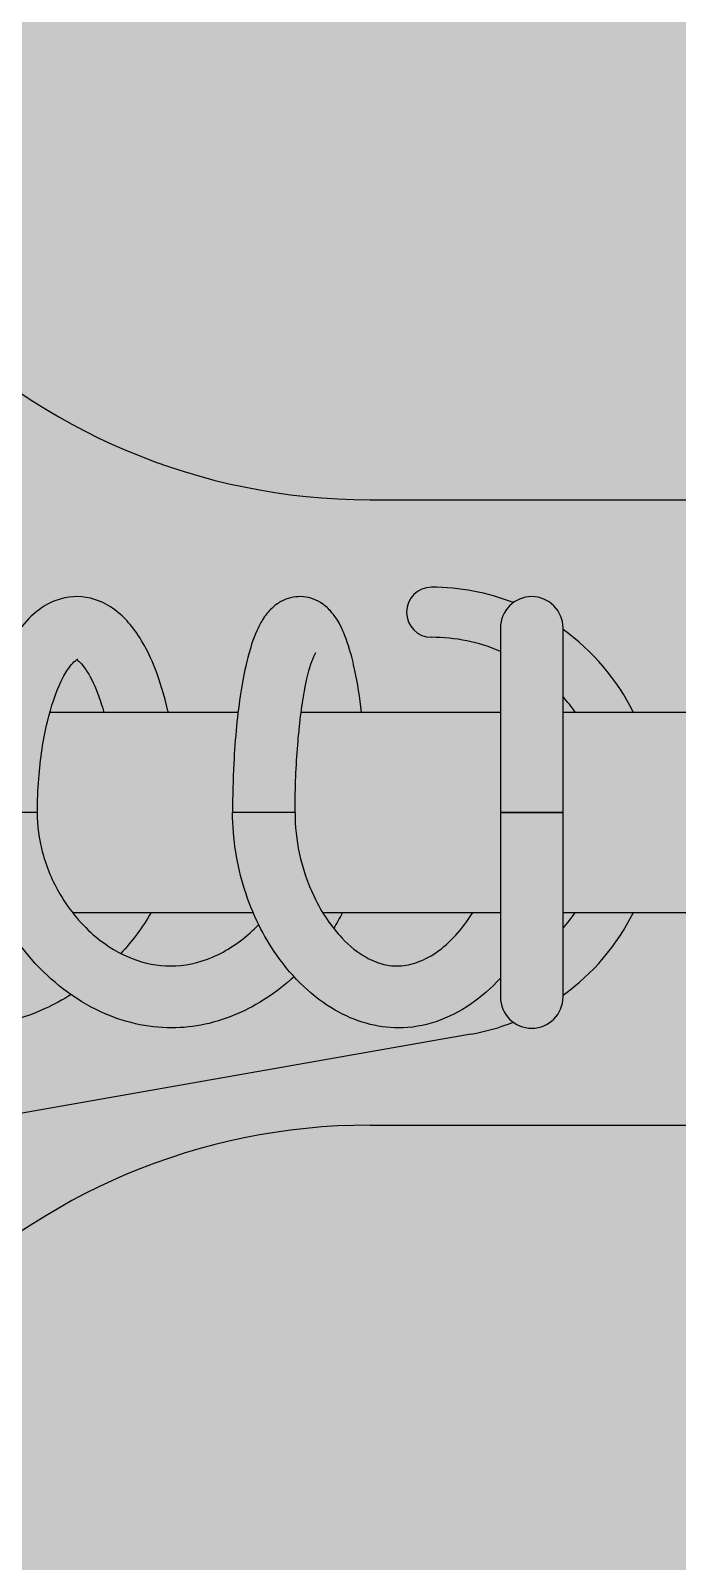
# Model space of a CAD drawing. Header units: metres. Extents: x -331 to 2982, y 362 to 2539.
# Drawn here: x 790.4879 to 790.5396, y 983.6524 to 983.7748 of the extents above; entities that cross this region are included whole.
import ezdxf

# ---------------------------------------------------------------- set-up
doc = ezdxf.new("R2010")
doc.units = ezdxf.units.M
doc.layers.add('_salas', color=251, linetype='Continuous', plot=False)
doc.layers.add('Mob', color=251, linetype='Continuous')
doc.layers.add('Pis', color=251, linetype='Continuous')

# ---------------------------------------------------------------- blocks, each defined once
blk = doc.blocks.new('XR_BL2_AND_MON-REV15$0$A$C33FF3198')
at = {"layer": 'Mob'}
for p, q in [((0.3072761260218613, 0.1919510541415974), (0.2749999999996362, 0.3750918010623963)), ((0.3072761260218613, 0.1919510541415974), (0.2749999999996362, 0.3750918010623963)), ((0.3249999999998181, 0.2265912748985528), (0.3249999999998181, 0.2299233690205682)), ((0.3249999999998181, 0.2265912748985528), (0.3249999999998181, 0.2299233690205682)), ((0.3329999999996289, 0.2105616454796717), (0.3329999999996289, 0.2256046620437218)), ((0.3329999999996289, 0.2105616454796717), (0.3329999999996289, 0.2256046620437218)), ((0.3169999999990978, 0.2237992256118986), (0.3169999999990978, 0.2093541342087946)), ((0.3169999999990978, 0.2237992256118986), (0.3169999999990978, 0.2093541342087946)), ((0.3249999999998181, 0.2088591173820049), (0.3249999999998181, 0.2110029638929944)), ((0.3249999999998181, 0.2088591173820049), (0.3249999999998181, 0.2110029638929944)), ((0.3249999999998181, 0.2060029294075747), (0.3249999999998181, 0.2088591173810954)), ((0.3249999999998181, 0.2060029294075747), (0.3249999999998181, 0.2088591173810954)), ((0.3329999999996289, 0.1895917662600795), (0.3329999999996289, 0.2055219904646464)), ((0.3329999999996289, 0.1895917662600795), (0.3329999999996289, 0.2055219904646464)), ((0.3169999999990978, 0.2038025181059737), (0.3169999999990978, 0.1895917662600795)), ((0.3169999999990978, 0.2038025181059737), (0.3169999999990978, 0.1895917662600795)), ((0.3000000000001819, 0.2000086983285172), (0.3000000000001819, -0.1999913016702095)), ((0.3500000000003638, 0.2000086983285172), (0.3500000000003638, -0.1999913016702095)), ((0.3249999999998181, 0.1895917662600795), (0.3102499999995416, 0.1895917662600795)), ((0.3249999999998181, 0.1895917662600795), (0.3102499999995416, 0.1895917662600795)), ((0.3249999999998181, 0.1845917662599703), (0.3249999999998181, 0.1895917662600795)), ((0.3249999999998181, 0.1895917662600795), (0.3249999999998181, 0.1845917662599703)), ((0.3397499999991851, 0.1895917662600795), (0.3249999999998181, 0.1895917662600795)), ((0.3249999999998181, 0.1845917662599703), (0.3249999999998181, 0.1895917662600795)), ((0.3249999999998181, 0.1895917662600795), (0.3249999999998181, 0.1845917662599703)), ((0.3397499999991851, 0.1895917662600795), (0.3249999999998181, 0.1895917662600795)), ((0.3102499999995416, 0.1845917662599703), (0.3249999999998181, 0.1845917662599703)), ((0.3102499999995416, 0.1845917662599703), (0.3249999999998181, 0.1845917662599703)), ((0.3169999999990978, 0.1845917662599703), (0.3169999999990978, 0.09209180106294923)), ((0.3169999999990978, 0.1845917662599703), (0.3169999999990978, 0.09209180106294923)), ((0.3249999999998181, 0.1845917662599703), (0.3397499999991851, 0.1845917662599703)), ((0.3249999999998181, 0.1845917662599703), (0.3397499999991851, 0.1845917662599703)), ((0.3329999999996289, 0.09209180106294923), (0.3329999999996289, 0.1845917662599703)), ((0.3329999999996289, 0.09209180106294923), (0.3329999999996289, 0.1845917662599703))]:
    blk.add_line(p, q, dxfattribs=at)
for centre, radius, start, end in [((0.25, 0.2000086983287162), 0.05, 0, 90), ((0.4000000000014552, 0.2000086983289719), 0.05, 90, 180), ((0.3409999999994398, 0.1950918010634695), 0.002, 0, 180), ((0.3409999999994398, 0.1950918010634695), 0.002, 0, 180), ((0.3249999999998181, 0.1950918010634695), 0.01400000000000002, 336.8674487165051, 0), ((0.3249999999998181, 0.1950918010634695), 0.01400000000000005, 336.8674487165051, 0), ((0.3249999999998181, 0.1950918010634695), 0.01800000000000004, 338.7241066642775, 0), ((0.3249999999998181, 0.1950918010634695), 0.01800000000000007, 338.7241066642775, 0), ((0.3249999999998181, 0.1950918010634695), 0.01800000000000004, 190.0487443924565, 201.2758933357224), ((0.3249999999998181, 0.1950918010634695), 0.01800000000000005, 190.0487443924565, 201.2758933357224), ((0.3102499999995416, 0.1870917662609344), 0.0025, 90, 270), ((0.3102499999995416, 0.1870917662609344), 0.0025, 90, 270), ((0.3397500000000946, 0.1870917662609344), 0.0025, 270, 90), ((0.3397500000000946, 0.1870917662609344), 0.0025, 270, 90), ((0.3249999999998181, 0.1950918010634695), 0.01800000000000004, 215.6854711021352, 243.6122000387034), ((0.3249999999998181, 0.1950918010634695), 0.01800000000000007, 215.6854711021352, 243.6122000387034), ((0.3249999999998181, 0.1950918010634695), 0.01400000000000002, 228.5905932271782, 235.1500954209545), ((0.3249999999998181, 0.1950918010634695), 0.01400000000000008, 228.5905932271782, 235.1500954209545), ((0.3249999999998181, 0.1950918010634695), 0.01800000000000004, 296.3877999611798, 324.3145288978648), ((0.3249999999998181, 0.1950918010634695), 0.01400000000000002, 304.8499045790313, 311.4094067728217), ((0.3249999999998181, 0.1950918010634695), 0.01799999999999999, 296.3877999611798, 324.3145288978648), ((0.3249999999998181, 0.1950918010634695), 0.01399999999999996, 304.8499045790313, 311.4094067728217)]:
    blk.add_arc(centre, radius, start, end, dxfattribs=at)
for points, knots in [([(0.3104313040003035, 0.2239048413944573), (0.3100134147061908, 0.2245789766935076), (0.3096405478900124, 0.2252756212870253), (0.3083234094519867, 0.2281696965924738), (0.307774864259045, 0.2305226091107642), (0.307774864259045, 0.2328986911475539), (0.307774864259045, 0.2351069425190389), (0.3082486184448499, 0.2373001821884344), (0.3100833997004884, 0.2416548406013561), (0.3115474665692091, 0.2437963762009048), (0.3149191269294533, 0.247059330867657), (0.3167150092940574, 0.2483085595700203), (0.319695574798061, 0.2496147711313341), (0.3207169358047395, 0.2499522871344624), (0.3228312106366502, 0.2504132737272329), (0.3239107389399578, 0.2505330529907468), (0.3249999999998181, 0.2505330529907468)], [18.27369188394119, 18.27369188394119, 18.27369188394119, 18.27369188394119, 20.83984660051085, 20.83984660051085, 28.68798481507438, 28.68798481507438, 28.68798481507438, 35.98178263342064, 35.98178263342064, 44.12858133781895, 44.12858133781895, 50.81408839598215, 50.81408839598215, 54.07232989671124, 54.07232989671124, 57.34097597891163, 57.34097597891163, 57.34097597891163, 57.34097597891163]), ([(0.3104313040003035, 0.2239048413944573), (0.3100134147061908, 0.2245789766935076), (0.3096405478900124, 0.2252756212870253), (0.3083234094519867, 0.2281696965924738), (0.307774864259045, 0.2305226091107642), (0.307774864259045, 0.2328986911475539), (0.307774864259045, 0.2351069425190389), (0.3082486184448499, 0.2373001821884344), (0.3100833997004884, 0.2416548406013561), (0.3115474665692091, 0.2437963762009048), (0.3149191269294533, 0.247059330867657), (0.3167150092940574, 0.2483085595700203), (0.319695574798061, 0.2496147711313341), (0.3207169358047395, 0.2499522871344624), (0.3228312106366502, 0.2504132737272329), (0.3239107389399578, 0.2505330529907468), (0.3249999999998181, 0.2505330529907468)], [18.27369188394119, 18.27369188394119, 18.27369188394119, 18.27369188394119, 20.83984660051085, 20.83984660051085, 28.68798481507438, 28.68798481507438, 28.68798481507438, 35.98178263342064, 35.98178263342064, 44.12858133781895, 44.12858133781895, 50.81408839598215, 50.81408839598215, 54.07232989671124, 54.07232989671124, 57.34097597891163, 57.34097597891163, 57.34097597891163, 57.34097597891163]), ([(0.3118687844107626, 0.206088722640331), (0.3106036549979763, 0.2074594277415116), (0.3095892042802006, 0.2089982421453414), (0.3081701884093491, 0.2122965801368508), (0.307774864259045, 0.2140707158337563), (0.307774864259045, 0.2158728909048904), (0.307774864259045, 0.217811598484829), (0.308232630081875, 0.2197313745905802), (0.3100139349935489, 0.2235795422835025), (0.3114571263940888, 0.2254797295222914), (0.3148001195968391, 0.2284086960230951), (0.3166158939875459, 0.2295459576521779), (0.31963058348083, 0.2307350594751796), (0.3206645024038153, 0.2310426219569734), (0.3228048299224611, 0.2314626378170459), (0.3238972140534315, 0.2315719408139074), (0.3249999999998181, 0.2315719408139074)], [15.62044470137852, 15.62044470137852, 15.62044470137852, 15.62044470137852, 22.0103414814653, 22.0103414814653, 28.53782178772784, 28.53782178772784, 28.53782178772784, 35.55982300729346, 35.55982300729346, 43.59159222547092, 43.59159222547092, 50.37953031175742, 50.37953031175742, 53.68708339727431, 53.68708339727431, 57.00068421321381, 57.00068421321381, 57.00068421321381, 57.00068421321381]), ([(0.3118687844107626, 0.206088722640331), (0.3106036549979763, 0.2074594277415116), (0.3095892042802006, 0.2089982421453414), (0.3081701884093491, 0.2122965801368508), (0.307774864259045, 0.2140707158337563), (0.307774864259045, 0.2158728909048904), (0.307774864259045, 0.217811598484829), (0.308232630081875, 0.2197313745905802), (0.3100139349935489, 0.2235795422835025), (0.3114571263940888, 0.2254797295222914), (0.3148001195968391, 0.2284086960230951), (0.3166158939875459, 0.2295459576521779), (0.31963058348083, 0.2307350594751796), (0.3206645024038153, 0.2310426219569734), (0.3228048299224611, 0.2314626378170459), (0.3238972140534315, 0.2315719408139074), (0.3249999999998181, 0.2315719408139074)], [15.62044470137852, 15.62044470137852, 15.62044470137852, 15.62044470137852, 22.0103414814653, 22.0103414814653, 28.53782178772784, 28.53782178772784, 28.53782178772784, 35.55982300729346, 35.55982300729346, 43.59159222547092, 43.59159222547092, 50.37953031175742, 50.37953031175742, 53.68708339727431, 53.68708339727431, 57.00068421321381, 57.00068421321381, 57.00068421321381, 57.00068421321381]), ([(0.3329999999959909, 0.2161362722832081), (0.333042266679513, 0.21614574561913), (0.333084453027368, 0.2161552990069566), (0.3343665541688097, 0.2164486374054349), (0.3355193560282714, 0.2167978406210267), (0.3380180631465919, 0.2177944073742282), (0.339155807591851, 0.2184594675232319), (0.3404076638953484, 0.2195080778915752), (0.340761948034924, 0.2198623896234011), (0.3414183200893603, 0.2206885293867771), (0.3417099707621674, 0.2211733628233077), (0.3422562181849571, 0.222572659878594), (0.3423415442794067, 0.2234960102128269), (0.3420479871856514, 0.2248952315363084), (0.3418731918864069, 0.2253563254712816), (0.3413818044400614, 0.2262603078475394), (0.3410570938249293, 0.2266933922324341), (0.3401837051915209, 0.2276159625449026), (0.3395893827628242, 0.228083736000869), (0.3389278633358117, 0.2284994215338401), (0.3377072128296277, 0.2292664538158959), (0.3361224282471085, 0.2299452785132843), (0.3322223581508297, 0.2309903922664915), (0.3301238450094388, 0.2313280684680166), (0.3269434815229033, 0.2315567642831837), (0.3259722954862809, 0.2315914343276262), (0.3250000000052751, 0.2315914585456511)], [68.82384258418202, 68.82384258418202, 68.82384258418202, 68.82384258418202, 68.95267730729738, 68.95267730729738, 72.7468736292019, 72.7468736292019, 77.98298973001646, 77.98298973001646, 80.31841467787866, 80.31841467787866, 82.96653153461801, 82.96653153461801, 87.3068913382707, 87.3068913382707, 89.59844250251638, 89.59844250251638, 92.08109222124585, 92.08109222124585, 95.40188671524393, 95.40188671524393, 95.40188671524393, 101.5294913131814, 101.5294913131814, 107.2634429528003, 107.2634429528003, 109.7417533861118, 109.7417533861118, 109.7417533861118, 109.7417533861118]), ([(0.3329999999959909, 0.2161362722832081), (0.333042266679513, 0.21614574561913), (0.333084453027368, 0.2161552990069566), (0.3343665541688097, 0.2164486374054349), (0.3355193560282714, 0.2167978406210267), (0.3380180631465919, 0.2177944073742282), (0.339155807591851, 0.2184594675232319), (0.3404076638953484, 0.2195080778915752), (0.340761948034924, 0.2198623896234011), (0.3414183200893603, 0.2206885293867771), (0.3417099707621674, 0.2211733628233077), (0.3422562181849571, 0.222572659878594), (0.3423415442794067, 0.2234960102128269), (0.3420479871856514, 0.2248952315363084), (0.3418731918864069, 0.2253563254712816), (0.3413818044400614, 0.2262603078475394), (0.3410570938249293, 0.2266933922324341), (0.3401837051915209, 0.2276159625449026), (0.3395893827628242, 0.228083736000869), (0.3389278633358117, 0.2284994215338401), (0.3377072128296277, 0.2292664538158959), (0.3361224282471085, 0.2299452785132843), (0.3322223581508297, 0.2309903922664915), (0.3301238450094388, 0.2313280684680166), (0.3269434815229033, 0.2315567642831837), (0.3259722954862809, 0.2315914343276262), (0.3250000000052751, 0.2315914585456511)], [68.82384258418202, 68.82384258418202, 68.82384258418202, 68.82384258418202, 68.95267730729738, 68.95267730729738, 72.7468736292019, 72.7468736292019, 77.98298973001646, 77.98298973001646, 80.31841467787866, 80.31841467787866, 82.96653153461801, 82.96653153461801, 87.3068913382707, 87.3068913382707, 89.59844250251638, 89.59844250251638, 92.08109222124585, 92.08109222124585, 95.40188671524393, 95.40188671524393, 95.40188671524393, 101.5294913131814, 101.5294913131814, 107.2634429528003, 107.2634429528003, 109.7417533861118, 109.7417533861118, 109.7417533861118, 109.7417533861118]), ([(0.3249999999998181, 0.22661067469339), (0.3239272040982542, 0.22661067469339), (0.3228717480433261, 0.2264647336447041), (0.3206142111830559, 0.2258764706280516), (0.3194579897162839, 0.2253762180248913), (0.3171407177596848, 0.2240109496611211), (0.3159811234108929, 0.22303929056811), (0.3142827769625001, 0.2210003875630235), (0.3137042286398355, 0.2200241061896548), (0.312923800527642, 0.2180217495511414), (0.3127251357400382, 0.2169940764465963), (0.3127251357400382, 0.2159661817564), (0.3127251357400382, 0.2148437139172046), (0.3129617286558641, 0.2137081537462535), (0.313913372985553, 0.2114780392490019), (0.3146232670796962, 0.2103939977101135), (0.3155543543907697, 0.2094001560567875), (0.315710593015865, 0.2092333871064938), (0.3158719524681146, 0.2090703933341018), (0.3160381037560001, 0.2089114142177522)], [0, 0, 0, 0, 3.218387705089892, 3.218387705089892, 7.220787860615166, 7.220787860615166, 12.27729321251953, 12.27729321251953, 16.43103019426964, 16.43103019426964, 20.61884024777852, 20.61884024777852, 20.61884024777852, 25.19195668644144, 25.19195668644144, 29.75235723701663, 29.75235723701663, 29.75235723701663, 30.51760309866754, 30.51760309866754, 30.51760309866754, 30.51760309866754]), ([(0.3249999999998181, 0.22661067469339), (0.3239272040982542, 0.22661067469339), (0.3228717480433261, 0.2264647336447041), (0.3206142111830559, 0.2258764706280516), (0.3194579897162839, 0.2253762180248913), (0.3171407177596848, 0.2240109496611211), (0.3159811234108929, 0.22303929056811), (0.3142827769625001, 0.2210003875630235), (0.3137042286398355, 0.2200241061896548), (0.312923800527642, 0.2180217495511414), (0.3127251357400382, 0.2169940764465963), (0.3127251357400382, 0.2159661817564), (0.3127251357400382, 0.2148437139172046), (0.3129617286558641, 0.2137081537462535), (0.313913372985553, 0.2114780392490019), (0.3146232670796962, 0.2103939977101135), (0.3155543543907697, 0.2094001560567875), (0.315710593015865, 0.2092333871064938), (0.3158719524681146, 0.2090703933341018), (0.3160381037560001, 0.2089114142177522)], [0, 0, 0, 0, 3.218387705089892, 3.218387705089892, 7.220787860615166, 7.220787860615166, 12.27729321251953, 12.27729321251953, 16.43103019426964, 16.43103019426964, 20.61884024777852, 20.61884024777852, 20.61884024777852, 25.19195668644144, 25.19195668644144, 29.75235723701663, 29.75235723701663, 29.75235723701663, 30.51760309866754, 30.51760309866754, 30.51760309866754, 30.51760309866754]), ([(0.3249999999979991, 0.2265911541331178), (0.3259025184834172, 0.2265911413283419), (0.3268043216230581, 0.2265573224672579), (0.3293190974181925, 0.2263657772714822), (0.3308692995597085, 0.2261289682324303), (0.333504653241107, 0.2254982077552512), (0.3346006212350403, 0.2251188177702232), (0.3358887287158723, 0.2245023526698304), (0.3362600224154448, 0.224283640821838), (0.3367543799740815, 0.2239312777497133), (0.3369142473629836, 0.2237924383694434), (0.3371342561440542, 0.2235673928494606), (0.3371960271942953, 0.223482510767596), (0.3372500648092682, 0.2233946291012643), (0.337257777882769, 0.2233755630646073), (0.3372594375568951, 0.2233711564918366)], [48.86941842772418, 48.86941842772418, 48.86941842772418, 48.86941842772418, 51.6684669364412, 51.6684669364412, 56.82202780025649, 56.82202780025649, 61.58037220476188, 61.58037220476188, 64.11785625736837, 64.11785625736837, 65.9918246692018, 65.9918246692018, 67.76809821346104, 67.76809821346104, 68.97136354318646, 68.97136354318646, 68.97136354318646, 68.97136354318646]), ([(0.3249999999979991, 0.2265911541331178), (0.3259025184834172, 0.2265911413283419), (0.3268043216230581, 0.2265573224672579), (0.3293190974181925, 0.2263657772714822), (0.3308692995597085, 0.2261289682324303), (0.333504653241107, 0.2254982077552512), (0.3346006212350403, 0.2251188177702232), (0.3358887287158723, 0.2245023526698304), (0.3362600224154448, 0.224283640821838), (0.3367543799740815, 0.2239312777497133), (0.3369142473629836, 0.2237924383694434), (0.3371342561440542, 0.2235673928494606), (0.3371960271942953, 0.223482510767596), (0.3372500648092682, 0.2233946291012643), (0.337257777882769, 0.2233755630646073), (0.3372594375568951, 0.2233711564918366)], [48.86941842772418, 48.86941842772418, 48.86941842772418, 48.86941842772418, 51.6684669364412, 51.6684669364412, 56.82202780025649, 56.82202780025649, 61.58037220476188, 61.58037220476188, 64.11785625736837, 64.11785625736837, 65.9918246692018, 65.9918246692018, 67.76809821346104, 67.76809821346104, 68.97136354318646, 68.97136354318646, 68.97136354318646, 68.97136354318646]), ([(0.337217755479287, 0.2234466944324112), (0.3372173817133444, 0.2234461195562716), (0.3372170048314729, 0.2234455412804408), (0.3371763671248118, 0.2233833391979232), (0.3371023840591079, 0.2232881908753797), (0.336847924236281, 0.2230414135306518), (0.3366635215588758, 0.2228902772708778), (0.335967488173992, 0.2224219937620973), (0.3353213679256442, 0.2220901621054026), (0.3340639026264398, 0.2216097677360693), (0.3335512650892269, 0.2214420802061312), (0.3330000000914879, 0.221288754470649)], [74.20607514801274, 74.20607514801274, 74.20607514801274, 74.20607514801274, 74.22252745234807, 74.22252745234807, 75.96540958551586, 75.96540958551586, 77.84564809757589, 77.84564809757589, 81.46460365066315, 81.46460365066315, 83.58715217688739, 83.58715217688739, 83.58715217688739, 83.58715217688739]), ([(0.337217755479287, 0.2234466944324112), (0.3372173817133444, 0.2234461195562716), (0.3372170048314729, 0.2234455412804408), (0.3371763671248118, 0.2233833391979232), (0.3371023840591079, 0.2232881908753797), (0.336847924236281, 0.2230414135306518), (0.3366635215588758, 0.2228902772708778), (0.335967488173992, 0.2224219937620973), (0.3353213679256442, 0.2220901621054026), (0.3340639026264398, 0.2216097677360693), (0.3335512650892269, 0.2214420802061312), (0.3330000000914879, 0.221288754470649)], [74.20607514801274, 74.20607514801274, 74.20607514801274, 74.20607514801274, 74.22252745234807, 74.22252745234807, 75.96540958551586, 75.96540958551586, 77.84564809757589, 77.84564809757589, 81.46460365066315, 81.46460365066315, 83.58715217688739, 83.58715217688739, 83.58715217688739, 83.58715217688739]), ([(0.3117434953219345, 0.1895917661818629), (0.3109548365500814, 0.1903212264574421), (0.3102654440444894, 0.1911086570913056), (0.3096927955666615, 0.191939573661827), (0.3090807877806583, 0.1928276008371057), (0.3085950455715647, 0.19377579232291), (0.3079475451049802, 0.1957243026368332), (0.307774864259045, 0.1967219566391094), (0.307774864259045, 0.1977410495197063), (0.307774864259045, 0.198613551142941), (0.3079015097209776, 0.1994812143853295), (0.3083858964255342, 0.2011865103518602), (0.3087444743050582, 0.2020166953075631), (0.310216845047762, 0.2045747655015902), (0.3117348254472745, 0.20616880811626), (0.3151105871111213, 0.2085297658318694), (0.3168864726430911, 0.2094196161602184), (0.3198159393432434, 0.2103471801261065), (0.3208169641156928, 0.2105863435750024), (0.3228843742617755, 0.2109123404430164), (0.3239371667841624, 0.2109970923534519), (0.3249999999998181, 0.2109970923534519)], [15.81976360936968, 15.81976360936968, 15.81976360936968, 15.81976360936968, 19.83188039078904, 19.83188039078904, 19.83188039078904, 24.11975821333813, 24.11975821333813, 28.25629828374738, 28.25629828374738, 28.25629828374738, 31.79781838810405, 31.79781838810405, 35.3810676522624, 35.3810676522624, 43.41872271076717, 43.41872271076717, 49.97481218516967, 49.97481218516967, 53.16302119009952, 53.16302119009952, 56.35006398641625, 56.35006398641625, 56.35006398641625, 56.35006398641625]), ([(0.3117434953219345, 0.1895917661818629), (0.3109548365500814, 0.1903212264574421), (0.3102654440444894, 0.1911086570913056), (0.3096927955666615, 0.191939573661827), (0.3090807877806583, 0.1928276008371057), (0.3085950455715647, 0.19377579232291), (0.3079475451049802, 0.1957243026368332), (0.307774864259045, 0.1967219566391094), (0.307774864259045, 0.1977410495197063), (0.307774864259045, 0.198613551142941), (0.3079015097209776, 0.1994812143853295), (0.3083858964255342, 0.2011865103518602), (0.3087444743050582, 0.2020166953075631), (0.310216845047762, 0.2045747655015902), (0.3117348254472745, 0.20616880811626), (0.3151105871111213, 0.2085297658318694), (0.3168864726430911, 0.2094196161602184), (0.3198159393432434, 0.2103471801261065), (0.3208169641156928, 0.2105863435750024), (0.3228843742617755, 0.2109123404430164), (0.3239371667841624, 0.2109970923534519), (0.3249999999998181, 0.2109970923534519)], [15.81976360936968, 15.81976360936968, 15.81976360936968, 15.81976360936968, 19.83188039078904, 19.83188039078904, 19.83188039078904, 24.11975821333813, 24.11975821333813, 28.25629828374738, 28.25629828374738, 28.25629828374738, 31.79781838810405, 31.79781838810405, 35.3810676522624, 35.3810676522624, 43.41872271076717, 43.41872271076717, 49.97481218516967, 49.97481218516967, 53.16302119009952, 53.16302119009952, 56.35006398641625, 56.35006398641625, 56.35006398641625, 56.35006398641625]), ([(0.3330001134854683, 0.2006887618659192), (0.3342195488257858, 0.2008341380183509), (0.3353343953203876, 0.2010124575622712), (0.3369527086033486, 0.2013534424764174), (0.3375135594524181, 0.2014929321717744), (0.3388497751311661, 0.2018889929845926), (0.3394718650515642, 0.2021407211073409), (0.3402947815793596, 0.2025689115176164), (0.3407225039354671, 0.2028222455633539), (0.3413574538917601, 0.2034048010814757), (0.3415807989558743, 0.2036596389130381), (0.3420734663377516, 0.2044564484345273), (0.342234051129708, 0.2049958688972282), (0.3422639455829994, 0.2060979436951555), (0.3421277792140245, 0.2066416616640225), (0.3417014651668069, 0.2074199148014912), (0.341514751376053, 0.2076621151332319), (0.3410580554791522, 0.2081423315171804), (0.3407595730623143, 0.2083821972196773), (0.340116093193501, 0.2087825106869303), (0.3398204808981973, 0.2089340628540839), (0.3395104975461436, 0.2090713369830581), (0.3389207535756213, 0.2093325012997838), (0.3380998753727908, 0.209617800165276), (0.3362382503364643, 0.2100588475946523), (0.3354555882642671, 0.2102085741030777), (0.3328872822785343, 0.2106103659485115), (0.3309520219336264, 0.2107982093216805), (0.3276124597796297, 0.2109703245192094), (0.3263042512953689, 0.2110030109338794), (0.3249999999989086, 0.211002981988301)], [69.32701447347372, 69.32701447347372, 69.32701447347372, 69.32701447347372, 74.27626314510519, 74.27626314510519, 77.30321001620239, 77.30321001620239, 82.08991557239854, 82.08991557239854, 85.28907952143719, 85.28907952143719, 87.23160314278527, 87.23160314278527, 90.34133270781942, 90.34133270781942, 93.50314355258303, 93.50314355258303, 95.35775106581315, 95.35775106581315, 97.72382932454889, 97.72382932454889, 99.53118532177496, 99.53118532177496, 99.53118532177496, 102.9696838694873, 102.9696838694873, 105.1601759329809, 105.1601759329809, 109.6541933073131, 109.6541933073131, 112.4598499791483, 112.4598499791483, 112.4598499791483, 112.4598499791483]), ([(0.3330001134854683, 0.2006887618659192), (0.3342195488257858, 0.2008341380183509), (0.3353343953203876, 0.2010124575622712), (0.3369527086033486, 0.2013534424764174), (0.3375135594524181, 0.2014929321717744), (0.3388497751311661, 0.2018889929845926), (0.3394718650515642, 0.2021407211073409), (0.3402947815793596, 0.2025689115176164), (0.3407225039354671, 0.2028222455633539), (0.3413574538917601, 0.2034048010814757), (0.3415807989558743, 0.2036596389130381), (0.3420734663377516, 0.2044564484345273), (0.342234051129708, 0.2049958688972282), (0.3422639455829994, 0.2060979436951555), (0.3421277792140245, 0.2066416616640225), (0.3417014651668069, 0.2074199148014912), (0.341514751376053, 0.2076621151332319), (0.3410580554791522, 0.2081423315171804), (0.3407595730623143, 0.2083821972196773), (0.340116093193501, 0.2087825106869303), (0.3398204808981973, 0.2089340628540839), (0.3395104975461436, 0.2090713369830581), (0.3389207535756213, 0.2093325012997838), (0.3380998753727908, 0.209617800165276), (0.3362382503364643, 0.2100588475946523), (0.3354555882642671, 0.2102085741030777), (0.3328872822785343, 0.2106103659485115), (0.3309520219336264, 0.2107982093216805), (0.3276124597796297, 0.2109703245192094), (0.3263042512953689, 0.2110030109338794), (0.3249999999989086, 0.211002981988301)], [69.32701447347372, 69.32701447347372, 69.32701447347372, 69.32701447347372, 74.27626314510519, 74.27626314510519, 77.30321001620239, 77.30321001620239, 82.08991557239854, 82.08991557239854, 85.28907952143719, 85.28907952143719, 87.23160314278527, 87.23160314278527, 90.34133270781942, 90.34133270781942, 93.50314355258303, 93.50314355258303, 95.35775106581315, 95.35775106581315, 97.72382932454889, 97.72382932454889, 99.53118532177496, 99.53118532177496, 99.53118532177496, 102.9696838694873, 102.9696838694873, 105.1601759329809, 105.1601759329809, 109.6541933073131, 109.6541933073131, 112.4598499791483, 112.4598499791483, 112.4598499791483, 112.4598499791483]), ([(0.3249999999998181, 0.2060088354324279), (0.323891081241527, 0.2060088354324279), (0.3227998617776393, 0.2058865647946249), (0.3204869385144775, 0.2053965768205188), (0.3193113472225377, 0.2049845037650329), (0.3169381879561115, 0.203853175073661), (0.3158222735746676, 0.2030761762421633), (0.3142909486196004, 0.2016227806339401), (0.313782374890252, 0.2009707880493323), (0.3131783419194107, 0.199896973753809), (0.3130058459537395, 0.1994777812465571), (0.3127805136336974, 0.1986607026270093), (0.3127251357400382, 0.1982567200762304), (0.3127251357400382, 0.1978536806332585), (0.3127251357400382, 0.1973740594835789), (0.3128031408286915, 0.1968769461559958), (0.3131495954212369, 0.1958241363095539), (0.3134228948692908, 0.195274797137742), (0.313804551744397, 0.1947209605655615), (0.3145685824074462, 0.1936122470829531), (0.3156892382430669, 0.1926074793023389), (0.317000000041844, 0.1917995502549701)], [0, 0, 0, 0, 3.326756274322368, 3.326756274322368, 7.402780562366158, 7.402780562366158, 12.64846625843632, 12.64846625843632, 16.75065479275271, 16.75065479275271, 19.49421731950332, 19.49421731950332, 22.20353677441823, 22.20353677441823, 22.20353677441823, 25.42765524611004, 25.42765524611004, 28.77653852290233, 28.77653852290233, 28.77653852290233, 35.4805956884873, 35.4805956884873, 35.4805956884873, 35.4805956884873]), ([(0.3249999999998181, 0.2060088354324279), (0.323891081241527, 0.2060088354324279), (0.3227998617776393, 0.2058865647946249), (0.3204869385144775, 0.2053965768205188), (0.3193113472225377, 0.2049845037650329), (0.3169381879561115, 0.203853175073661), (0.3158222735746676, 0.2030761762421633), (0.3142909486196004, 0.2016227806339401), (0.313782374890252, 0.2009707880493323), (0.3131783419194107, 0.199896973753809), (0.3130058459537395, 0.1994777812465571), (0.3127805136336974, 0.1986607026270093), (0.3127251357400382, 0.1982567200762304), (0.3127251357400382, 0.1978536806332585), (0.3127251357400382, 0.1973740594835789), (0.3128031408286915, 0.1968769461559958), (0.3131495954212369, 0.1958241363095539), (0.3134228948692908, 0.195274797137742), (0.313804551744397, 0.1947209605655615), (0.3145685824074462, 0.1936122470829531), (0.3156892382430669, 0.1926074793023389), (0.317000000041844, 0.1917995502549701)], [0, 0, 0, 0, 3.326756274322368, 3.326756274322368, 7.402780562366158, 7.402780562366158, 12.64846625843632, 12.64846625843632, 16.75065479275271, 16.75065479275271, 19.49421731950332, 19.49421731950332, 22.20353677441823, 22.20353677441823, 22.20353677441823, 25.42765524611004, 25.42765524611004, 28.77653852290233, 28.77653852290233, 28.77653852290233, 35.4805956884873, 35.4805956884873, 35.4805956884873, 35.4805956884873]), ([(0.3250000000007276, 0.2060029237332373), (0.32517260203349, 0.2060029271329284), (0.3253453328425167, 0.2060023181261812), (0.3273078936381353, 0.2059884001096606), (0.3290730258986514, 0.2059097142378477), (0.3322872621793067, 0.2056350336047643), (0.3337240010041569, 0.2054434373799694), (0.336004891126322, 0.205002867086975), (0.3367828778773401, 0.2047750823608538), (0.3375795824640591, 0.204470368059944), (0.3377442589417115, 0.2043705408146224), (0.3377764626020507, 0.2043487481237634), (0.3377770471079202, 0.2043480412417438), (0.3377739668940194, 0.204350245323937)], [58.94829575961631, 58.94829575961631, 58.94829575961631, 58.94829575961631, 59.44208232137098, 59.44208232137098, 64.55759637381398, 64.55759637381398, 69.51517812448992, 69.51517812448992, 74.14336175809527, 74.14336175809527, 77.47172786860605, 77.47172786860605, 78.05313312231782, 78.05313312231782, 78.05313312231782, 78.05313312231782]), ([(0.3250000000007276, 0.2060029237332373), (0.32517260203349, 0.2060029271329284), (0.3253453328425167, 0.2060023181261812), (0.3273078936381353, 0.2059884001096606), (0.3290730258986514, 0.2059097142378477), (0.3322872621793067, 0.2056350336047643), (0.3337240010041569, 0.2054434373799694), (0.336004891126322, 0.205002867086975), (0.3367828778773401, 0.2047750823608538), (0.3375795824640591, 0.204470368059944), (0.3377442589417115, 0.2043705408146224), (0.3377764626020507, 0.2043487481237634), (0.3377770471079202, 0.2043480412417438), (0.3377739668940194, 0.204350245323937)], [58.94829575961631, 58.94829575961631, 58.94829575961631, 58.94829575961631, 59.44208232137098, 59.44208232137098, 64.55759637381398, 64.55759637381398, 69.51517812448992, 69.51517812448992, 74.14336175809527, 74.14336175809527, 77.47172786860605, 77.47172786860605, 78.05313312231782, 78.05313312231782, 78.05313312231782, 78.05313312231782])]:
    blk.add_open_spline(points, degree=3, knots=knots, dxfattribs=at)
for points in [[(0.3169064221692679, 0.2237257668662522), (0.3169374873205015, 0.2236965753786961), (0.3169686765177175, 0.2236675375911972), (0.316999988119278, 0.2236386548252511)], [(0.3169064221692679, 0.2237257668662522), (0.3169374873205015, 0.2236965753786961), (0.3169686765177175, 0.2236675375911972), (0.316999988119278, 0.2236386548252511)], [(0.3169999613783148, 0.2175111641595748), (0.3158085939612647, 0.2181976530105629), (0.3147099060861365, 0.2190154796358428), (0.3137210659479024, 0.2199262581212196)], [(0.3169999613783148, 0.2175111641595748), (0.3158085939612647, 0.2181976530105629), (0.3147099060861365, 0.2190154796358428), (0.3137210659479024, 0.2199262581212196)], [(0.3169999940892012, 0.2022127799096296), (0.316564464057592, 0.2024348851169151), (0.3161411523396964, 0.2026725592163956), (0.3157310412552761, 0.2029240758698023)], [(0.3169999940892012, 0.2022127799096296), (0.316564464057592, 0.2024348851169151), (0.3161411523396964, 0.2026725592163956), (0.3157310412552761, 0.2029240758698023)]]:
    blk.add_open_spline(points, degree=3, dxfattribs=at)

msp = doc.modelspace()

# ---------------------------------------------------------------- hatches: boundary and pattern name
at = {"layer": '_salas', "transparency": 33554559}
h = msp.add_hatch(color=256, dxfattribs=at)
h.dxf.hatch_style = 1
h.paths.add_polyline_path([(820.1454928705732, 995.2121898843441), (820.1454928705732, 996.6939297318625), (815.2005326094556, 996.6939297318629), (815.200532622656, 1004.347959612241), (796.5505335449204, 1004.347959612241), (796.5505335449204, 1005.302252420092), (790.5647976893631, 1005.302252420092), (790.466653005931, 1005.302252420141), (790.1155351438417, 1005.653911463499), (790.0755351058467, 1005.653911607188), (790.0755351058467, 979.8679877196748), (790.3055323528508, 979.8679877196748), (790.3055323528508, 980.0579744849945), (790.4597989254023, 980.2122524180093), (820.1454928732012, 980.2122582647949), (820.145492600114, 981.7048273185671), (820.3856418829162, 981.8467107607412), (820.6205396992084, 981.9971318907558), (820.6205396992084, 980.9222563104461), (821.2605396992083, 980.9222563104461), (821.2605396992083, 982.4725721460557, 0.08752608940896611), (823.0202228387959, 984.5449784524465, 0.4180223779546434)])

# ---------------------------------------------------------------- block references
at = {"layer": 'Pis', "rotation": 90}
msp.add_blockref('XR_BL2_AND_MON-REV15$0$A$C33FF3198', (790.7150449463602, 983.3872524199649), dxfattribs=at)

doc.saveas('drawing.dxf')
